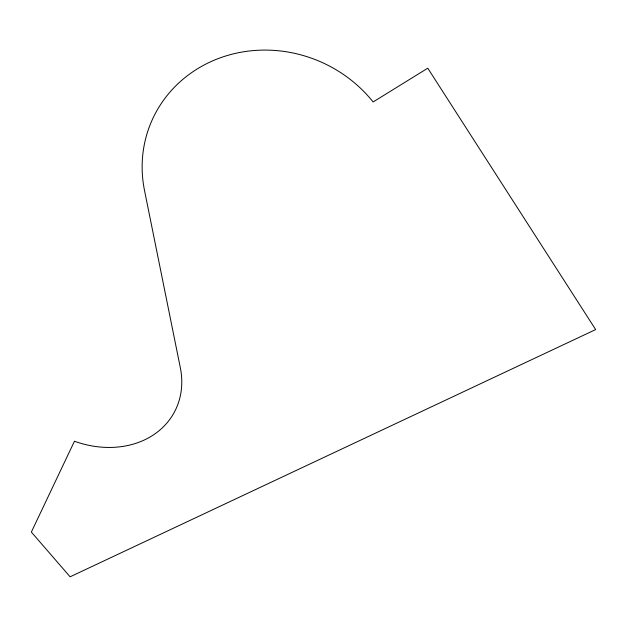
<?xml version="1.0" encoding="UTF-8"?>
<svg xmlns="http://www.w3.org/2000/svg" width="627" height="627" viewBox="0 0 627 627"><rect width="100%" height="100%" fill="white"/><g stroke="black" fill="none" stroke-linecap="round" stroke-linejoin="round"><path stroke-width="0.94" d="M74.448 441.251L31.35 532.072L70.114 576.809L595.65 329.575L427.763 68.186L373.128 101.966A130.714 121.709 22.8 0 0 217.624 58.813A130.714 121.709 22.8 0 0 144.508 190.436L180.31 367.602A91.15 74.574 29.2 0 1 74.448 441.251"/></g></svg>
